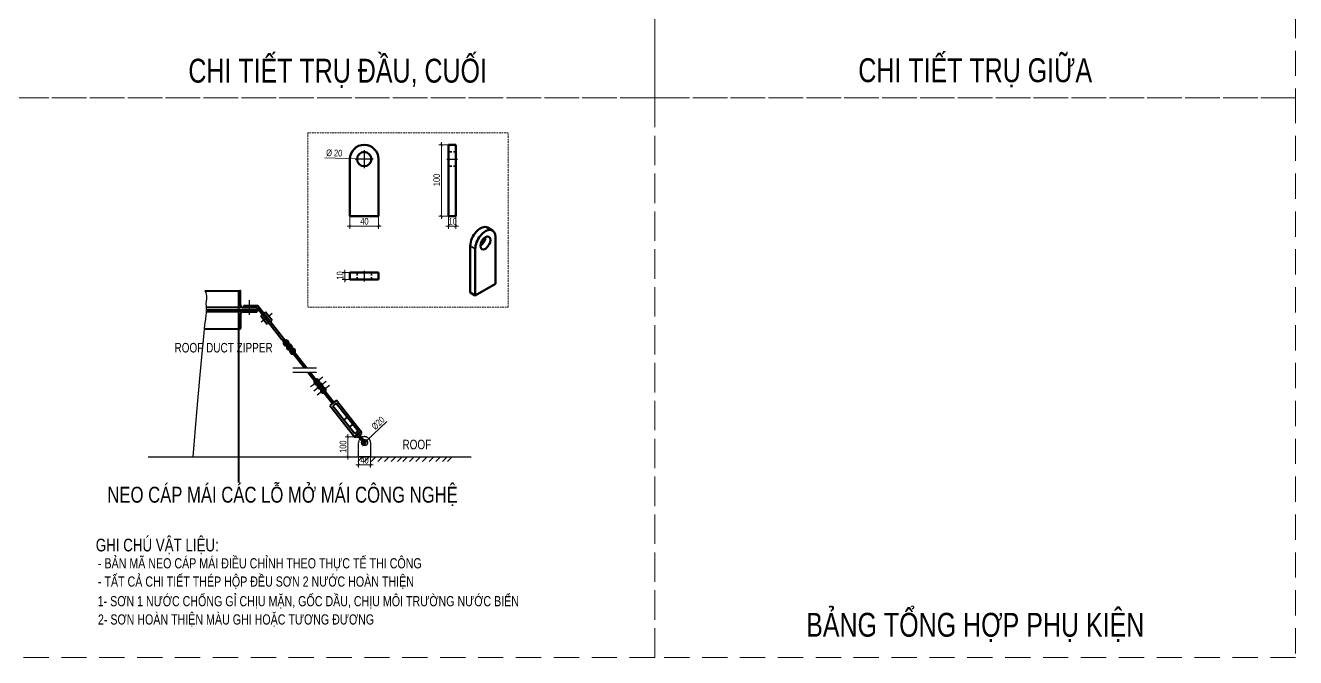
# Model space of a CAD drawing. Header units: millimetres. Extents: x -547695 to 905972, y -1055718 to 167349.
# Drawn here: x -535116 to -530325, y -1055718 to -1053334 of the extents above; entities that cross this region are included whole.
import ezdxf
from ezdxf.enums import TextEntityAlignment as Align

# ---------------------------------------------------------------- set-up
doc = ezdxf.new("R2010")
doc.units = ezdxf.units.MM
for name, pattern in [('CENTER', [50.8, 31.75, -6.35, 6.35, -6.35]), ('CENTER2', [1.125, 0.75, -0.125, 0.125, -0.125]), ('Chain', [13.68, 9.12, -1.14, 2.28, -1.14]), ('DASHED', [0.75, 0.5, -0.25]), ('HIDDEN', [9.525, 6.35, -3.175]), ('PHANTOM', [2.5, 1.25, -0.25, 0.25, -0.25, 0.25, -0.25]), ('View- chi tiet Neo Cap Bao Ho$0$HIDDEN', [9.525, 6.35, -3.175]), ('X', [6, 4.5, -1.5]), ('Z', [22.5, 20, -1, 0.5, -1])]:
    doc.linetypes.add(name, pattern=pattern)
doc.layers.get('DEFPOINTS').update_dxf_attribs({"color": 1, "lineweight": 25})
for name, color, linetype, lineweight in [('A-DIMS', 8, 'Continuous', 9), ('A-HIDD', 45, 'HIDDEN', 9), ('Hidden (ISO)', 7, 'DASHED', 35), ('SL粗实线', 7, 'Continuous', 40), ('View- chi tiet Neo Cap Bao Ho$0$KT-NetKhuat', 147, 'View- chi tiet Neo Cap Bao Ho$0$HIDDEN', 13), ('View- chi tiet Neo Cap Bao Ho$0$NTT-8-THAY', 7, 'Continuous', 18), ('Visible (ISO)', 7, 'Continuous', 50), ('Visible Narrow (ISO)', 7, 'Continuous', 35)]:
    doc.layers.add(name, color=color, linetype=linetype, lineweight=lineweight)
for name, color, linetype in [('CAO中心线', 1, 'CENTER2'), ('CENTER_LINE', 1, 'CENTER'), ('SL双点划线', 6, 'PHANTOM'), ('SL点划线', 1, 'Z'), ('SL细实线', 3, 'Continuous'), ('SL虚线', 4, 'X'), ('W-PUMP', 5, 'Continuous')]:
    doc.layers.add(name, color=color, linetype=linetype)
doc.styles.add('View- chi tiet Neo Cap Bao Ho$0$Style-Arial', font='arial.ttf')
doc.styles.add('VTK_Arial', font='arial.ttf', dxfattribs={"width": 0.8})
doc.dimstyles.new('A-2.5-DIM10', dxfattribs={"dimscale": 10, "dimtxt": 2.5, "dimasz": 1, "dimexe": 1, "dimexo": 0, "dimgap": 0.5, "dimtad": 1, "dimdec": 0, "dimzin": 12, "dimdsep": 46, "dimtxsty": 'VTK_Arial', "dimblk": 'ARCHTICK', "dimcen": 0, "dimdle": 1, "dimclrd": 256, "dimclre": 256, "dimclrt": 7, "dimadec": 1, "dimazin": 3, "dimtfac": 1, "dimtdec": 0, "dimtmove": 0, "dimatfit": 2, "dimfxl": 20, "dimtolj": 1, "dimtzin": 0, "dimlwd": -1, "dimlwe": -1, "dimarcsym": 0})

# ---------------------------------------------------------------- blocks, each defined once
blk = doc.blocks.new('_ARCHTICK')
at = {"color": 0, "linetype": 'ByBlock', "const_width": 0.15}
blk.add_lwpolyline([(-0.5, -0.5), (0.5, 0.5)], dxfattribs=at)
blk = doc.blocks.new('*D1059')
at = {"layer": 'A-DIMS', "transparency": 16777216}
for p in [(-533752.8, -1054827.3), (-533844.8, -1054915.3)]:
    blk.add_line(p, (-533828.6, -1054899.8), dxfattribs=at)
at = {"layer": 'DEFPOINTS', "color": 0, "transparency": 16777216}
for p in [(-533844.8, -1054915.3), (-533828.6, -1054899.8)]:
    blk.add_point(p, dxfattribs=at)
at = {"layer": 'A-DIMS', "transparency": 16777216, "xscale": 10, "yscale": 10, "zscale": 10}
for p, rotation in [((-533828.6, -1054899.8), 43.72173848234046), ((-533844.8, -1054915.3), 223.7217384823403)]:
    blk.add_blockref('_ARCHTICK', p, dxfattribs=dict(at, rotation=rotation))
at = {"layer": 'A-DIMS', "color": 7, "transparency": 16777216, "insert": (-533785.5, -1054834), "char_height": 25, "attachment_point": 5, "rotation": 43.7217, "style": 'VTK_Arial'}
blk.add_mtext('\\A1;{\\ftxt|b0|i0|c134|p2;%%C}20', dxfattribs=at)
blk = doc.blocks.new('*D1060')
at = {"layer": 'A-DIMS', "transparency": 16777216}
for p, q in [((-533836.7, -1054885.1), (-533910.2, -1054885.1)), ((-533900.2, -1054970.7), (-533900.2, -1054875.1)), ((-533836.7, -1054960.7), (-533910.2, -1054960.7))]:
    blk.add_line(p, q, dxfattribs=at)
at = {"layer": 'DEFPOINTS', "color": 0, "transparency": 16777216}
for p in [(-533900.2, -1054885.1), (-533836.7, -1054885.1), (-533836.7, -1054960.7)]:
    blk.add_point(p, dxfattribs=at)
at = {"layer": 'A-DIMS', "transparency": 16777216, "xscale": 10, "yscale": 10, "zscale": 10}
for p, rotation in [((-533900.2, -1054885.1), 90), ((-533900.2, -1054960.7), 270)]:
    blk.add_blockref('_ARCHTICK', p, dxfattribs=dict(at, rotation=rotation))
at = {"layer": 'A-DIMS', "color": 7, "transparency": 16777216, "insert": (-533917.9, -1054922.9), "char_height": 25, "attachment_point": 5, "rotation": 90, "style": 'VTK_Arial'}
blk.add_mtext('\\A1;100', dxfattribs=at)
blk = doc.blocks.new('*D1061')
at = {"layer": 'A-DIMS', "transparency": 16777216}
for p, q in [((-533859.2, -1054960.7), (-533859.2, -1055001.9)), ((-533814.3, -1054960.7), (-533814.3, -1055001.9)), ((-533869.2, -1054991.9), (-533804.3, -1054991.9))]:
    blk.add_line(p, q, dxfattribs=at)
at = {"layer": 'DEFPOINTS', "color": 0, "transparency": 16777216}
for p in [(-533859.2, -1054960.7), (-533814.3, -1054960.7), (-533814.3, -1054991.9)]:
    blk.add_point(p, dxfattribs=at)
at = {"layer": 'A-DIMS', "transparency": 16777216, "xscale": 10, "yscale": 10, "zscale": 10, "rotation": 180}
blk.add_blockref('_ARCHTICK', (-533859.2, -1054991.9), dxfattribs=at)
at = {"layer": 'A-DIMS', "transparency": 16777216, "xscale": 10, "yscale": 10, "zscale": 10}
blk.add_blockref('_ARCHTICK', (-533814.3, -1054991.9), dxfattribs=at)
at = {"layer": 'A-DIMS', "color": 7, "transparency": 16777216, "insert": (-533836.7, -1054974.1), "char_height": 25, "attachment_point": 5, "style": 'VTK_Arial'}
blk.add_mtext('\\A1;40', dxfattribs=at)
blk = doc.blocks.new('*D1062')
at = {"layer": 'A-DIMS', "transparency": 16777216}
for p, q in [((-533891.9, -1054053.8), (-533891.9, -1054100.7)), ((-533784.2, -1054053.8), (-533784.2, -1054100.7)), ((-533901.9, -1054090.7), (-533774.2, -1054090.7))]:
    blk.add_line(p, q, dxfattribs=at)
at = {"layer": 'DEFPOINTS', "color": 0, "transparency": 16777216}
for p in [(-533891.9, -1054053.8), (-533784.2, -1054053.8), (-533784.2, -1054090.7)]:
    blk.add_point(p, dxfattribs=at)
at = {"layer": 'A-DIMS', "transparency": 16777216, "xscale": 10, "yscale": 10, "zscale": 10, "rotation": 180}
blk.add_blockref('_ARCHTICK', (-533891.9, -1054090.7), dxfattribs=at)
at = {"layer": 'A-DIMS', "transparency": 16777216, "xscale": 10, "yscale": 10, "zscale": 10}
blk.add_blockref('_ARCHTICK', (-533784.2, -1054090.7), dxfattribs=at)
at = {"layer": 'A-DIMS', "color": 7, "transparency": 16777216, "insert": (-533852.7, -1054060.2), "char_height": 25, "attachment_point": 1, "style": 'VTK_Arial'}
blk.add_mtext('\\A1;40', dxfattribs=at)
blk = doc.blocks.new('*D1063')
at = {"layer": 'A-DIMS', "transparency": 16777216}
for p, q in [((-533519.9, -1053784.4), (-533556.8, -1053784.4)), ((-533546.8, -1054063.8), (-533546.8, -1053774.4)), ((-533519.9, -1054053.8), (-533556.8, -1054053.8))]:
    blk.add_line(p, q, dxfattribs=at)
at = {"layer": 'DEFPOINTS', "color": 0, "transparency": 16777216}
for p in [(-533546.8, -1053784.4), (-533519.9, -1053784.4), (-533519.9, -1054053.8)]:
    blk.add_point(p, dxfattribs=at)
at = {"layer": 'A-DIMS', "transparency": 16777216, "xscale": 10, "yscale": 10, "zscale": 10}
for p, rotation in [((-533546.8, -1053784.4), 90), ((-533546.8, -1054053.8), 270)]:
    blk.add_blockref('_ARCHTICK', p, dxfattribs=dict(at, rotation=rotation))
at = {"layer": 'A-DIMS', "color": 7, "transparency": 16777216, "insert": (-533577.4, -1053940.2), "char_height": 25, "attachment_point": 1, "rotation": 90, "style": 'VTK_Arial'}
blk.add_mtext('\\A1;100', dxfattribs=at)
blk = doc.blocks.new('*D1064')
at = {"layer": 'A-DIMS', "transparency": 16777216}
for p in [(-533987.1, -1053833.4), (-533811.1, -1053839.2)]:
    blk.add_line(p, (-533865, -1053837.4), dxfattribs=at)
at = {"layer": 'DEFPOINTS', "color": 0, "transparency": 16777216}
for p in [(-533865, -1053837.4), (-533811.1, -1053839.2)]:
    blk.add_point(p, dxfattribs=at)
at = {"layer": 'A-DIMS', "transparency": 16777216, "xscale": 10, "yscale": 10, "zscale": 10}
for p, rotation in [((-533865, -1053837.4), 178.133506928492), ((-533811.1, -1053839.2), 358.1335069284921)]:
    blk.add_blockref('_ARCHTICK', p, dxfattribs=dict(at, rotation=rotation))
at = {"layer": 'A-DIMS', "color": 7, "transparency": 16777216, "insert": (-533981, -1053801.7), "char_height": 25, "attachment_point": 1, "rotation": 358.1335, "style": 'VTK_Arial'}
blk.add_mtext('\\A1;%%C 20', dxfattribs=at)
blk = doc.blocks.new('*D1065')
at = {"layer": 'A-DIMS', "transparency": 16777216}
for p, q in [((-533519.9, -1054053.8), (-533519.9, -1054100.8)), ((-533493, -1054053.8), (-533493, -1054100.8)), ((-533529.9, -1054090.8), (-533483, -1054090.8))]:
    blk.add_line(p, q, dxfattribs=at)
at = {"layer": 'DEFPOINTS', "color": 0, "transparency": 16777216}
for p in [(-533519.9, -1054053.8), (-533493, -1054053.8), (-533493, -1054090.8)]:
    blk.add_point(p, dxfattribs=at)
at = {"layer": 'A-DIMS', "transparency": 16777216, "xscale": 10, "yscale": 10, "zscale": 10, "rotation": 180}
blk.add_blockref('_ARCHTICK', (-533519.9, -1054090.8), dxfattribs=at)
at = {"layer": 'A-DIMS', "transparency": 16777216, "xscale": 10, "yscale": 10, "zscale": 10}
blk.add_blockref('_ARCHTICK', (-533493, -1054090.8), dxfattribs=at)
at = {"layer": 'A-DIMS', "color": 7, "transparency": 16777216, "insert": (-533519.8, -1054060.2), "char_height": 25, "attachment_point": 1, "style": 'VTK_Arial'}
blk.add_mtext('\\A1;10', dxfattribs=at)
blk = doc.blocks.new('*D1066')
at = {"layer": 'A-DIMS', "transparency": 16777216}
for p, q in [((-533891.9, -1054265.7), (-533921.3, -1054265.7)), ((-533911.3, -1054255.7), (-533911.3, -1054302.7)), ((-533891.9, -1054292.7), (-533921.3, -1054292.7))]:
    blk.add_line(p, q, dxfattribs=at)
at = {"layer": 'DEFPOINTS', "color": 0, "transparency": 16777216}
for p in [(-533891.9, -1054265.7), (-533911.3, -1054292.7), (-533891.9, -1054292.7)]:
    blk.add_point(p, dxfattribs=at)
at = {"layer": 'A-DIMS', "transparency": 16777216, "xscale": 10, "yscale": 10, "zscale": 10}
for p, rotation in [((-533911.3, -1054265.7), 90), ((-533911.3, -1054292.7), 270)]:
    blk.add_blockref('_ARCHTICK', p, dxfattribs=dict(at, rotation=rotation))
at = {"layer": 'A-DIMS', "color": 7, "transparency": 16777216, "insert": (-533941.8, -1054292.6), "char_height": 25, "attachment_point": 1, "rotation": 90, "style": 'VTK_Arial'}
blk.add_mtext('\\A1;10', dxfattribs=at)

msp = doc.modelspace()

# ---------------------------------------------------------------- linework, layer by layer
at = {"layer": 'A-HIDD', "ltscale": 15}
for points in [[(-532741.9, -1053607), (-535158.6, -1053607), (-535158.6, -1051143.3), (-532741.9, -1051143.3)], [(-530325.2, -1053607), (-532741.9, -1053607), (-532741.9, -1051143.3), (-530325.2, -1051143.3)], [(-532741.9, -1055718.3), (-535158.6, -1055718.3), (-535158.6, -1053607), (-532741.9, -1053607)], [(-530325.2, -1055718.3), (-532741.9, -1055718.3), (-532741.9, -1053607), (-530325.2, -1053607)]]:
    msp.add_lwpolyline(points, close=True, dxfattribs=at)
at = {"layer": 'CAO中心线'}
for p, q in [((-533859.2, -1054960.7), (-533859.2, -1054907.5)), ((-533814.3, -1054907.5), (-533814.3, -1054960.7)), ((-533814.3, -1054960.7), (-533859.2, -1054960.7))]:
    msp.add_line(p, q, dxfattribs=at)
msp.add_circle((-533836.7, -1054907.5), 11.2, dxfattribs=at)
msp.add_arc((-533836.7, -1054907.5), 22.5, 0, 180, dxfattribs=at)
at = {"layer": 'CENTER_LINE', "linetype": 'Chain', "ltscale": 23.990969}
for p, q in [((-533804.4, -1053838.3), (-533871.7, -1053838.3)), ((-533838, -1053804.6), (-533838, -1053872)), ((-533526.6, -1053838.3), (-533486.2, -1053838.3)), ((-533838, -1054259), (-533838, -1054299.4))]:
    msp.add_line(p, q, dxfattribs=at)
at = {"layer": 'Hidden (ISO)', "ltscale": 24.17795}
for p, q in [((-533519.9, -1053811.3), (-533493, -1053811.3)), ((-533519.9, -1053865.2), (-533493, -1053865.2)), ((-533865, -1054265.7), (-533865, -1054292.7)), ((-533811.1, -1054265.7), (-533811.1, -1054292.7))]:
    msp.add_line(p, q, dxfattribs=at)
at = {"layer": 'SL双点划线'}
for p, q in [((-534107, -1054625.6), (-534018, -1054625.6)), ((-534107, -1054641.6), (-534018, -1054641.6))]:
    msp.add_line(p, q, dxfattribs=at)
at = {"layer": 'SL点划线'}
for p, q in [((-534272.5, -1054370.8), (-534272.5, -1054425.2)), ((-534185, -1054420.4), (-534226.3, -1054452.9)), ((-534124.8, -1054525.4), (-534140.5, -1054537.7)), ((-534112.5, -1054541.1), (-534128.2, -1054553.4)), ((-534100.2, -1054556.8), (-534115.8, -1054569.1)), ((-533994.4, -1054661.2), (-534040.5, -1054697.5)), ((-533981.8, -1054676.7), (-534028, -1054713.1)), ((-533969.2, -1054692.1), (-534015.5, -1054728.6))]:
    msp.add_line(p, q, dxfattribs=at)
at = {"layer": 'SL粗实线'}
for p, q in [((-534439.1, -1054334.5), (-534312.4, -1054334.5)), ((-534312.4, -1054334.5), (-534307, -1054334.5)), ((-534312.4, -1054334.5), (-534312.4, -1054406.3)), ((-534304.4, -1054389.4), (-534304.4, -1054337.1)), ((-534295.4, -1054398.4), (-534434.4, -1054398.4)), ((-534434.2, -1054406.3), (-534240.6, -1054406.3)), ((-534312.4, -1054406.3), (-534312.4, -1055057.9)), ((-534312.4, -1054406.3), (-534240.6, -1054406.3)), ((-534312.4, -1054406.3), (-534240.6, -1054406.3)), ((-534295.4, -1054398.4), (-534243.2, -1054398.4)), ((-534292.5, -1054390.4), (-534238.7, -1054390.4)), ((-534292.5, -1054390.4), (-534292.5, -1054398.4)), ((-534240.6, -1054406.3), (-534240.6, -1054401)), ((-534240.6, -1054401), (-534148.2, -1054518.3)), ((-534240.6, -1054406.3), (-534240.6, -1054411.7)), ((-534238.7, -1054390.4), (-534141.9, -1054513.4)), ((-534295.4, -1054414.3), (-534434.3, -1054414.3)), ((-534304.4, -1054423.3), (-534304.4, -1054475.6)), ((-534295.4, -1054414.3), (-534243.2, -1054414.3)), ((-534228.5, -1054429.2), (-534203.8, -1054460.6)), ((-534209.7, -1054414.4), (-534185, -1054445.7)), ((-534439.1, -1054478.2), (-534312.4, -1054478.2)), ((-534312.4, -1054478.2), (-534307, -1054478.2)), ((-534157.3, -1054493.8), (-534163.6, -1054498.7)), ((-534148, -1054518.2), (-534063.4, -1054625.6)), ((-534142.1, -1054513.6), (-534053.9, -1054625.6)), ((-534050.9, -1054641.6), (-533957.9, -1054759.7)), ((-534041.3, -1054641.6), (-533952, -1054755.1)), ((-533942.4, -1054747.5), (-533967.5, -1054767.2)), ((-533942.4, -1054747.5), (-533850.2, -1054864.6)), ((-533967.5, -1054767.2), (-533872.8, -1054887.5)), ((-533943.7, -1054758.7), (-533956.3, -1054768.6)), ((-533956.3, -1054768.6), (-533873.9, -1054873.2)), ((-533943.7, -1054758.7), (-533861.4, -1054863.3)), ((-533902.1, -1054811.5), (-533914.7, -1054821.4)), ((-533881.1, -1054838.2), (-533893.7, -1054848.1)), ((-533850.2, -1054864.6), (-533875.3, -1054884.4)), ((-533861.4, -1054863.3), (-533873.9, -1054873.2)), ((-533867.2, -1054888.2), (-533872.8, -1054887.5)), ((-533860.7, -1054883.1), (-533867.2, -1054888.2)), ((-533865.7, -1054876.8), (-533839.7, -1054909.9)), ((-533859.8, -1054872.2), (-533833.8, -1054905.2)), ((-533848.4, -1054873.4), (-533854.8, -1054878.5)), ((-533847.7, -1054867.8), (-533850.2, -1054864.6)), ((-533848.4, -1054873.4), (-533847.7, -1054867.8))]:
    msp.add_line(p, q, dxfattribs=at)
for centre, radius, start, end in [((-534307, -1054337.1), 2.59, 0, 90), ((-534295.4, -1054389.4), 8.98, 180, 270), ((-534243.2, -1054401), 2.59, 0, 90), ((-534243.2, -1054411.7), 2.59, 270, 0), ((-534295.4, -1054423.3), 8.98, 90, 180), ((-534307, -1054475.6), 2.59, 270, 0), ((-534132.7, -1054531.6), 9.98, 150.2333, 286.1846), ((-534132.7, -1054531.6), 9.98, 330.2333, 106.1846), ((-534120.3, -1054547.2), 9.98, 150.2333, 286.1846), ((-534120.3, -1054547.2), 9.98, 330.2333, 106.1846), ((-534108, -1054562.9), 9.98, 330.2333, 106.1846), ((-534108, -1054562.9), 9.98, 150.2333, 286.1846), ((-534016.8, -1054678.8), 9.98, 150.2333, 286.1846), ((-534016.8, -1054678.8), 9.98, 330.2333, 106.1846), ((-534004.4, -1054694.5), 9.98, 150.2333, 286.1846), ((-534004.4, -1054694.5), 9.98, 330.2333, 106.1846), ((-533992.1, -1054710.2), 9.98, 330.2333, 106.1846), ((-533992.1, -1054710.2), 9.98, 150.2333, 286.1846), ((-533968.3, -1054740.4), 3.74, 38.209, 218.209), ((-533836.7, -1054907.5), 3.74, 218.209, 38.209)]:
    msp.add_arc(centre, radius, start, end, dxfattribs=at)
at = {"layer": 'SL细实线'}
msp.add_lwpolyline([(-534439.1, -1054334.5), (-534435.7, -1054341.9), (-534433.6, -1054348.3), (-534432.5, -1054353.9), (-534432.3, -1054358.9), (-534432.6, -1054363.5), (-534433.3, -1054367.9), (-534434, -1054372.1), (-534434.6, -1054376.5), (-534434.9, -1054381.1), (-534434.9, -1054385.9), (-534434.7, -1054391), (-534434.5, -1054396.3), (-534434.2, -1054401.9), (-534434.1, -1054407.6), (-534434.2, -1054413.6), (-534434.6, -1054419.8), (-534435.5, -1054427.1), (-534437.1, -1054440.3), (-534439.9, -1054465.1), (-534444.3, -1054507), (-534450.6, -1054571.9), (-534459.1, -1054665.4), (-534470.4, -1054793.1), (-534484.7, -1054960.7)], dxfattribs=at)
for points in [[(-534228.5, -1054429.2), (-534222.2, -1054424.3), (-534226.1, -1054419.3)], [(-534209.7, -1054414.4), (-534216, -1054419.3), (-534219.9, -1054414.4)], [(-534203.8, -1054460.6), (-534197.5, -1054455.6), (-534192.8, -1054461.7)], [(-534185, -1054445.7), (-534191.3, -1054450.7), (-534186.6, -1054456.7)]]:
    msp.add_solid(points, dxfattribs=at)
at = {"layer": 'SL虚线'}
for p, q in [((-534222.2, -1054424.3), (-534228.5, -1054429.2)), ((-534209.7, -1054414.4), (-534216, -1054419.3)), ((-534197.5, -1054455.6), (-534203.8, -1054460.6)), ((-534185, -1054445.7), (-534191.3, -1054450.7))]:
    msp.add_line(p, q, dxfattribs=at)
at = {"layer": 'View- chi tiet Neo Cap Bao Ho$0$KT-NetKhuat'}
msp.add_lwpolyline([(-533294.7, -1053738.9), (-534050.8, -1053738.9), (-534050.8, -1054396.6), (-533294.7, -1054396.6)], close=True, dxfattribs=at)
at = {"layer": 'Visible (ISO)'}
for p, q in [((-533519.9, -1053838.3), (-533519.9, -1053784.4)), ((-533519.9, -1053784.4), (-533493, -1053784.4)), ((-533493, -1053838.3), (-533493, -1053784.4)), ((-533891.9, -1053838.3), (-533891.9, -1054053.8)), ((-533784.2, -1054053.8), (-533784.2, -1053838.3)), ((-533519.9, -1053838.3), (-533519.9, -1054053.8)), ((-533493, -1053838.3), (-533493, -1054053.8)), ((-533891.9, -1054053.8), (-533784.2, -1054053.8)), ((-533519.9, -1054053.8), (-533493, -1054053.8)), ((-533373, -1054096.7), (-533353.9, -1054107.7)), ((-533438, -1054165.4), (-533438, -1054341.4)), ((-533342.8, -1054308.4), (-533342.8, -1054132.4)), ((-533419, -1054176.4), (-533419, -1054352.3)), ((-533891.9, -1054265.7), (-533891.9, -1054292.7)), ((-533891.9, -1054265.7), (-533784.2, -1054265.7)), ((-533784.2, -1054265.7), (-533784.2, -1054292.7)), ((-533891.9, -1054292.7), (-533784.2, -1054292.7)), ((-533419, -1054352.3), (-533342.8, -1054308.4)), ((-533438, -1054341.4), (-533419, -1054352.3))]:
    msp.add_line(p, q, dxfattribs=at)
msp.add_circle((-533838, -1053838.3), 26.9, dxfattribs=at)
msp.add_arc((-533838, -1053838.3), 53.9, 0, 180, dxfattribs=at)
for centre, major_axis, start_param, end_param in [((-533399.9, -1054143.4), (26.9, 46.7), 0, 2.356194), ((-533380.9, -1054154.4), (26.9, 46.7), 5.497787, 8.63938), ((-533399.9, -1054143.4), (-13.5, -23.3), 0.785398, 2.356194)]:
    msp.add_ellipse(centre, major_axis=major_axis, ratio=0.57735, start_param=start_param, end_param=end_param, dxfattribs=at)
msp.add_ellipse((-533380.9, -1054154.4), major_axis=(-13.5, -23.3), ratio=0.57735, dxfattribs=at)
at = {"layer": 'Visible Narrow (ISO)'}
msp.add_line((-533438, -1054165.4), (-533419, -1054176.4), dxfattribs=at)
at = {"layer": 'W-PUMP'}
for p, q in [((-534652.8, -1054960.7), (-533434.7, -1054960.7)), ((-533844, -1054960.7), (-533861.6, -1054978.3)), ((-533819.1, -1054960.7), (-533836.7, -1054978.3)), ((-533794.1, -1054960.7), (-533811.8, -1054978.3)), ((-533769.2, -1054960.7), (-533786.8, -1054978.3)), ((-533744.2, -1054960.7), (-533761.9, -1054978.3)), ((-533719.3, -1054960.7), (-533736.9, -1054978.3)), ((-533694.3, -1054960.7), (-533712, -1054978.3)), ((-533675.1, -1054960.7), (-533692.8, -1054978.3)), ((-533675.1, -1054960.7), (-533692.8, -1054978.3)), ((-533650.2, -1054960.7), (-533667.8, -1054978.3)), ((-533625.3, -1054960.7), (-533642.9, -1054978.3)), ((-533600.3, -1054960.7), (-533618, -1054978.3)), ((-533575.4, -1054960.7), (-533593, -1054978.3)), ((-533550.4, -1054960.7), (-533568.1, -1054978.3)), ((-533525.5, -1054960.7), (-533543.1, -1054978.3)), ((-533506.3, -1054960.7), (-533523.9, -1054978.3))]:
    msp.add_line(p, q, dxfattribs=at)
msp.add_circle((-533836.7, -1054907.5), 11.2, dxfattribs=at)

# ---------------------------------------------------------------- texts
at = {"layer": 'View- chi tiet Neo Cap Bao Ho$0$NTT-8-THAY', "style": 'View- chi tiet Neo Cap Bao Ho$0$Style-Arial', "width": 0.75}
for s, p in [('CHI TIẾT TRỤ ĐẦU, CUỐI', (-533938.2, -1053549.8)), ('CHI TIẾT TRỤ GIỮA', (-531533.6, -1053548.1)), ('BẢNG TỔNG HỢP PHỤ KIỆN', (-531533.6, -1055639.5))]:
    msp.add_text(s, height=90, dxfattribs=at).set_placement(p, align=Align.CENTER)
for s, height, p in [('ROOF DUCT ZIPPER', 35.922, (-534368.4, -1054549.5)), ('ROOF', 35.92, (-533639.5, -1054914.5))]:
    msp.add_text(s, height=height, dxfattribs=at).set_placement(p, align=Align.MIDDLE)
for s, height, p in [('NEO CÁP MÁI CÁC LỖ MỞ MÁI CÔNG NGHỆ', 60, (-534806.6, -1055133.9)), ('GHI CHÚ VẬT LIỆU:', 48, (-534850.3, -1055317.8)), ('- BẢN MÃ NEO CÁP MÁI ĐIỀU CHỈNH THEO THỰC TẾ THI CÔNG', 38.4, (-534842.3, -1055381.8)), ('- TẤT CẢ CHI TIẾT THÉP HỘP ĐỀU SƠN 2 NƯỚC HOÀN THIỆN', 38.4, (-534842.3, -1055450.6)), ('1- SƠN 1 NƯỚC CHỐNG GỈ CHỊU MẶN, GỐC DẦU, CHỊU MÔI TRƯỜNG NƯỚC BIỂN', 38.4, (-534843.1, -1055524.7)), ('2- SƠN HOÀN THIỆN MÀU GHI HOẶC TƯƠNG ĐƯƠNG', 38.4, (-534842.3, -1055593.6))]:
    msp.add_text(s, height=height, dxfattribs=at).set_placement(p)

# ---------------------------------------------------------------- dimensions: what is measured, and where the dimension line sits
at = {"layer": 'A-DIMS'}
for base, p1, p2, angle, text, picture, middle in [((-533546.8, -1053784.4, 0), (-533519.9, -1054053.8, 0), (-533519.9, -1053784.4, 0), 90, '100', '*D1063', (-533546.8, -1053919.1, 0)), ((-533784.2, -1054090.7, 0), (-533891.9, -1054053.8, 0), (-533784.2, -1054053.8, 0), 180, '40', '*D1062', (-533838, -1054090.7, 0)), ((-533493, -1054090.8, 0), (-533519.9, -1054053.8, 0), (-533493, -1054053.8, 0), 180, '10', '*D1065', (-533506.4, -1054090.8, 0)), ((-533911.3, -1054292.7, 0), (-533891.9, -1054265.7, 0), (-533891.9, -1054292.7, 0), 90, '10', '*D1066', (-533911.3, -1054279.2, 0))]:
    dim = msp.add_linear_dim(base=base, p1=p1, p2=p2, angle=angle, text=text, dimstyle='A-2.5-DIM10', override={"dimpost": '\\X'}, dxfattribs=at)
    dim.commit()
    dim.dimension.update_dxf_attribs({"geometry": picture, "text_midpoint": middle, "dimtype": 160})
for p1, p2, text, override, picture, middle in [((-533811.1, -1053839.2, 0), (-533865, -1053837.4, 0), '%%C 20', {"dimpost": '\\X'}, '*D1064', (-533953, -1053834.5, 0)), ((-533844.8, -1054915.3), (-533828.6, -1054899.8), '{\\ftxt|b0|i0|c134|p2;%%C}20', {"dimpost": '\\X', "dimblk": 'ARCHTICK'}, '*D1059', (-533773.2, -1054846.8))]:
    dim = msp.add_diameter_dim_2p(p1=p1, p2=p2, text=text, dimstyle='A-2.5-DIM10', override=override, dxfattribs=at)
    dim.commit()
    dim.dimension.update_dxf_attribs({"geometry": picture, "text_midpoint": middle, "dimtype": 163})
dim = msp.add_linear_dim(base=(-533900.2, -1054885.1), p1=(-533836.7, -1054960.7), p2=(-533836.7, -1054885.1), angle=90, text='100', dimstyle='A-2.5-DIM10', override={"dimpost": '\\X', "dimblk": 'ARCHTICK'}, dxfattribs=at)
dim.commit()
dim.dimension.update_dxf_attribs({"geometry": '*D1060', "text_midpoint": (-533917.9, -1054922.9)})
dim = msp.add_linear_dim(base=(-533814.3, -1054991.9), p1=(-533859.2, -1054960.7), p2=(-533814.3, -1054960.7), text='40', dimstyle='A-2.5-DIM10', override={"dimpost": '\\X', "dimblk": 'ARCHTICK'}, dxfattribs=at)
dim.commit()
dim.dimension.update_dxf_attribs({"geometry": '*D1061', "text_midpoint": (-533836.7, -1054974.1)})

doc.saveas('drawing.dxf')
